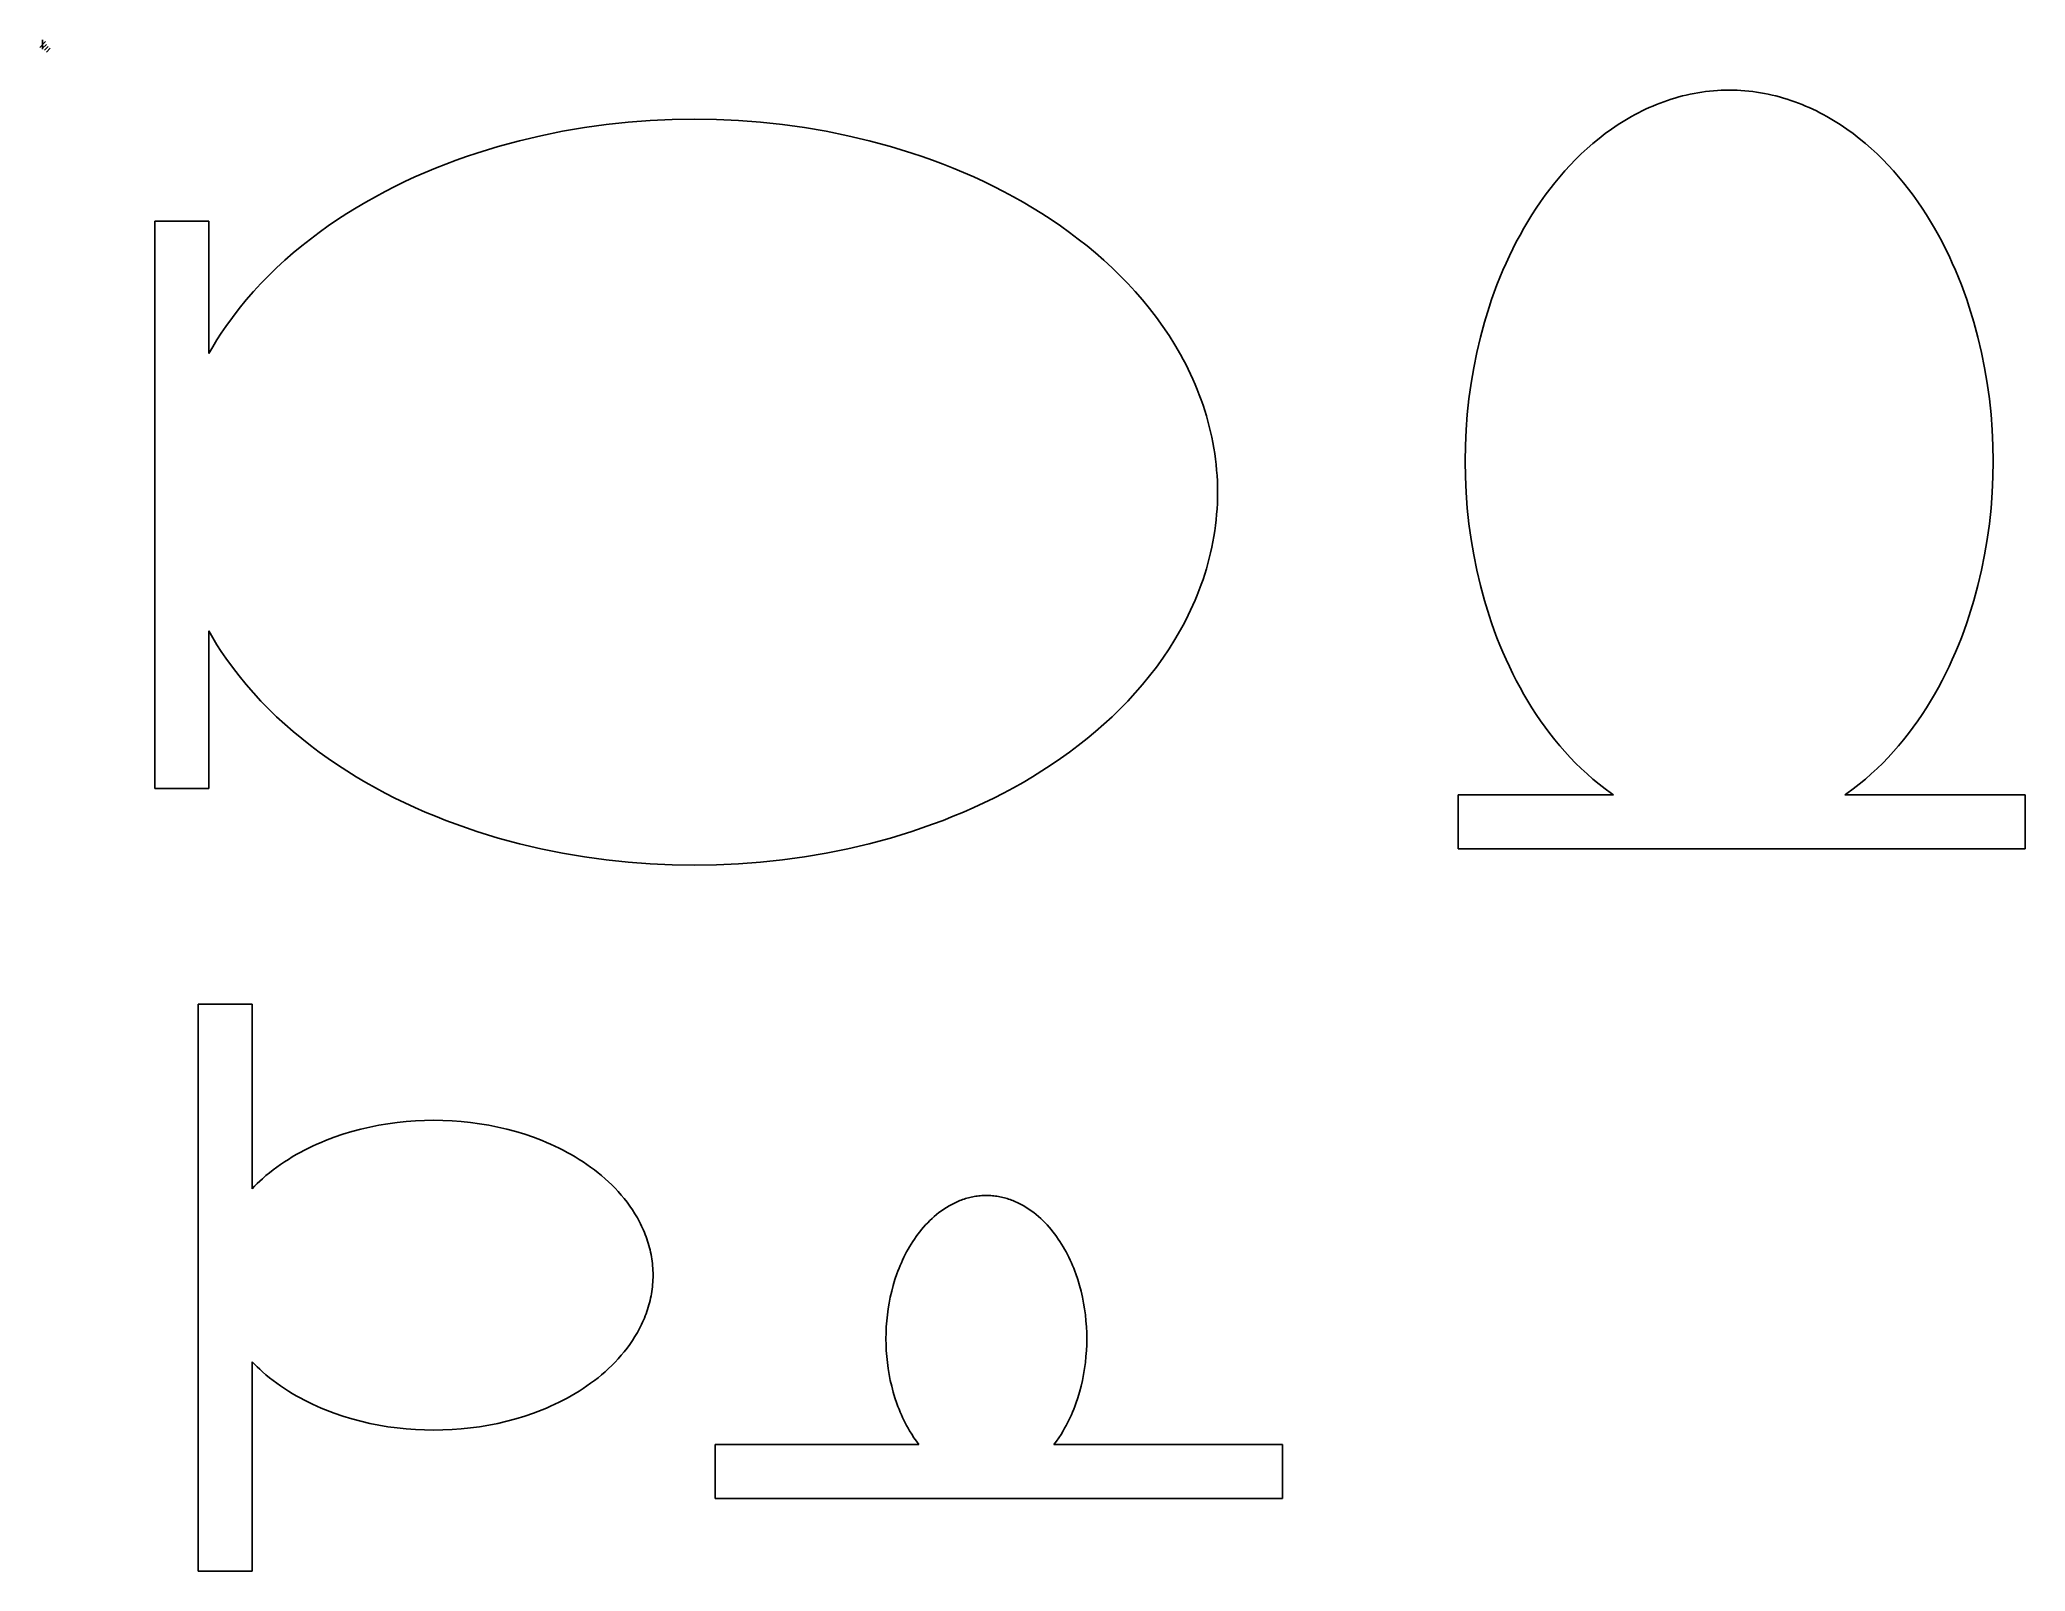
# Model space of a CAD drawing. Extents: x -1 to 585, y 38 to 489.
import ezdxf

# ---------------------------------------------------------------- set-up
doc = ezdxf.new("R2010")
doc.units = 0

msp = doc.modelspace()

# ---------------------------------------------------------------- linework, layer by layer
at = {"layer": 'Default'}
for p, q in [((493.756471, 474.134175), (494.914911, 474.195257)), ((494.914911, 474.195257), (496.076111, 474.232009)), ((496.076111, 474.232009), (497.239941, 474.244291)), ((497.239941, 474.244291), (498.403741, 474.232006)), ((498.403741, 474.232006), (499.564941, 474.19525)), ((499.564941, 474.19525), (500.723381, 474.134165)), ((471.541801, 468.08212), (472.584811, 468.585282)), ((472.584811, 468.585282), (473.636791, 469.069398)), ((473.636801, 469.069399), (474.697671, 469.534148)), ((474.697671, 469.534149), (475.767381, 469.97921)), ((475.767381, 469.97921), (476.845751, 470.404261)), ((476.845751, 470.404261), (477.932781, 470.808981)), ((477.932781, 470.808981), (479.028311, 471.193048)), ((479.028311, 471.193049), (480.131571, 471.55586)), ((480.131571, 471.555861), (481.241521, 471.896842)), ((481.241521, 471.896842), (482.357571, 472.215717)), ((482.357571, 472.215716), (483.479261, 472.512208)), ((483.479261, 472.512208), (484.606001, 472.78604)), ((484.606001, 472.786039), (485.737291, 473.036935)), ((485.737291, 473.036935), (486.872611, 473.264617)), ((486.872621, 473.264617), (488.011411, 473.468809)), ((488.011411, 473.468809), (489.153591, 473.649403)), ((489.153601, 473.649402), (490.299361, 473.806378)), ((490.299361, 473.806377), (491.448541, 473.939593)), ((491.448541, 473.939593), (492.600971, 474.048906)), ((492.600971, 474.048907), (493.756471, 474.134175)), ((500.723381, 474.134165), (501.878911, 474.048893)), ((501.878911, 474.048893), (503.031341, 473.939577)), ((503.031341, 473.939576), (504.180491, 473.806357)), ((504.180501, 473.806357), (505.326261, 473.649378)), ((505.326261, 473.649378), (506.468471, 473.468781)), ((506.468471, 473.468781), (507.607261, 473.264585)), ((507.607271, 473.264585), (508.742561, 473.036899)), ((508.742561, 473.036899), (509.873881, 472.786)), ((509.873881, 472.785999), (511.000621, 472.512164)), ((511.000631, 472.512164), (512.122291, 472.215668)), ((512.122291, 472.215669), (513.238371, 471.89679)), ((513.238371, 471.89679), (514.348321, 471.555805)), ((514.348321, 471.555805), (515.451581, 471.19299)), ((515.451581, 471.192991), (516.547111, 470.80892)), ((516.547111, 470.80892), (517.634121, 470.404197)), ((517.634111, 470.404197), (518.712511, 469.979143)), ((518.712511, 469.979143), (519.782191, 469.534079)), ((519.782191, 469.534079), (520.843091, 469.069327)), ((520.843091, 469.069327), (521.895071, 468.585208)), ((521.895071, 468.585208), (522.938051, 468.082044)), ((153.301561, 462.088523), (159.719801, 463.177503)), ((159.719831, 463.177503), (166.175461, 464.066633)), ((166.175501, 464.06663), (172.655831, 464.756863)), ((172.655851, 464.756865), (179.147801, 465.24837)), ((179.147771, 465.248371), (185.648051, 465.542375)), ((185.648101, 465.542375), (192.153371, 465.640104)), ((192.153331, 465.640104), (198.658601, 465.542375)), ((198.658651, 465.542374), (205.158931, 465.24837)), ((205.158901, 465.248369), (211.650851, 464.756863)), ((211.650871, 464.756863), (218.131201, 464.066629)), ((218.131211, 464.066632), (224.586871, 463.177503)), ((224.586871, 463.177502), (231.005111, 462.088522)), ((460.702951, 461.391877), (462.580431, 462.753197)), ((462.580431, 462.753197), (464.501491, 464.054197)), ((464.501491, 464.054197), (466.464511, 465.291417)), ((466.464521, 465.291417), (468.467361, 466.461287)), ((468.467361, 466.461288), (469.483051, 467.019847)), ((469.483051, 467.019848), (470.507911, 467.560228)), ((470.507911, 467.560232), (471.541801, 468.082118)), ((522.938051, 468.082046), (523.971971, 467.560158)), ((523.971971, 467.560158), (524.996801, 467.019776)), ((524.996801, 467.01978), (526.012491, 466.461218)), ((526.012491, 466.46121), (528.015331, 465.29134)), ((528.015341, 465.29134), (529.978361, 464.05411)), ((529.978361, 464.05411), (531.899421, 462.75311)), ((531.899421, 462.75311), (533.776901, 461.39178)), ((128.071081, 455.682933), (134.302231, 457.598013)), ((134.302201, 457.598013), (140.588981, 459.301373)), ((140.588931, 459.301373), (146.923601, 460.797283)), ((146.923601, 460.797283), (153.301531, 462.088523)), ((231.005061, 462.088522), (237.382971, 460.797282)), ((237.382991, 460.797282), (243.717661, 459.301372)), ((243.717681, 459.301372), (250.004491, 457.598002)), ((250.004531, 457.598012), (256.235681, 455.682922)), ((453.634071, 455.398297), (455.334771, 456.973637)), ((455.334761, 456.973627), (457.079941, 458.499447)), ((457.079931, 458.499437), (458.869391, 459.973077)), ((458.869381, 459.973067), (460.702951, 461.391877)), ((533.776901, 461.39178), (535.610471, 459.97297)), ((535.610461, 459.97296), (537.399921, 458.49932)), ((537.399911, 458.49931), (539.145091, 456.97349)), ((539.145081, 456.97348), (540.845781, 455.39814)), ((112.788291, 449.939333), (115.806061, 451.199163)), ((115.806061, 451.199163), (118.845281, 452.403243)), ((118.845281, 452.403243), (121.903161, 453.551513)), ((121.903161, 453.551513), (124.978731, 454.644543)), ((124.978741, 454.644553), (128.071071, 455.682923)), ((256.235691, 455.682932), (259.328021, 454.644552)), ((259.328021, 454.644552), (262.403621, 453.551522)), ((262.403611, 453.551522), (265.461491, 452.403252)), ((265.461491, 452.403252), (268.500681, 451.199172)), ((268.500681, 451.199172), (271.518451, 449.939352)), ((448.800621, 450.401697), (450.366811, 452.109677)), ((450.366811, 452.109677), (451.978021, 453.776097)), ((451.978021, 453.776097), (453.634071, 455.398307)), ((540.845781, 455.39813), (542.501831, 453.77592)), ((542.501831, 453.77592), (544.113041, 452.10949)), ((544.113041, 452.10949), (545.679201, 450.4015)), ((100.980321, 444.338823), (103.889631, 445.824103)), ((103.889641, 445.824113), (106.828471, 447.252293)), ((106.828471, 447.252303), (109.795221, 448.623873)), ((109.795211, 448.623883), (112.788291, 449.939333)), ((271.518451, 449.939342), (274.511531, 448.623892)), ((274.511521, 448.623892), (277.478271, 447.252322)), ((277.478271, 447.252312), (280.417101, 445.824132)), ((280.417111, 445.824122), (283.326431, 444.338842)), ((442.991471, 443.211357), (444.376421, 445.059457)), ((444.376421, 445.059447), (445.805761, 446.874667)), ((445.805761, 446.874657), (447.280231, 448.655807)), ((447.280231, 448.655797), (448.800621, 450.401697)), ((545.679211, 450.4015), (547.199621, 448.6556)), ((547.199621, 448.6556), (548.674091, 446.87445)), ((548.674091, 446.87445), (550.103401, 445.05923)), ((550.103401, 445.05924), (551.488381, 443.21114)), ((89.669741, 437.816003), (92.445821, 439.535453)), ((92.445811, 439.535453), (95.256801, 441.194983)), ((95.256801, 441.194983), (98.102161, 442.795933)), ((98.102161, 442.795943), (100.980321, 444.338813)), ((283.326431, 444.338842), (286.204561, 442.795972)), ((286.204561, 442.795972), (289.049921, 441.195022)), ((289.049921, 441.195012), (291.860911, 439.535492)), ((291.860901, 439.535482), (294.636981, 437.816032)), ((439.095131, 437.481607), (440.351581, 439.421257)), ((440.351591, 439.421257), (441.650091, 441.331577)), ((441.650101, 441.331567), (442.991471, 443.211367)), ((551.488381, 443.21114), (552.829721, 441.33134)), ((552.829731, 441.33134), (554.128231, 439.42102)), ((554.128241, 439.42103), (555.384691, 437.48137)), ((33.0458, 435.5842), (48.9719, 435.585)), ((33.0458, 268.361), (33.0458, 435.585)), ((48.9719, 435.585), (48.9719, 396.526)), ((81.570991, 432.290113), (84.229461, 434.193543)), ((84.229471, 434.193543), (86.930021, 436.035433)), ((86.930021, 436.035433), (89.669751, 437.815993)), ((294.636981, 437.816032), (297.376731, 436.035462)), ((297.376741, 436.035472), (300.077291, 434.193572)), ((300.077291, 434.193572), (302.735741, 432.290132)), ((435.575011, 431.504707), (436.706471, 433.520677)), ((436.706461, 433.520677), (437.880001, 435.513807)), ((437.879991, 435.513807), (439.095131, 437.481607)), ((555.384691, 437.48138), (556.599831, 435.51357)), ((556.599821, 435.51358), (557.773361, 433.52044)), ((557.773351, 433.52044), (558.904811, 431.50447)), ((73.877071, 426.208373), (76.391891, 428.297743)), ((76.391901, 428.297743), (78.957521, 430.324923)), ((78.957521, 430.324913), (81.570981, 432.290113)), ((302.735741, 432.290132), (305.349231, 430.324932)), ((305.349231, 430.324922), (307.914851, 428.297742)), ((307.914861, 428.297742), (310.429711, 426.208362)), ((432.427361, 425.326527), (433.436021, 427.406957)), ((433.436021, 427.406957), (434.485041, 429.466577)), ((434.485041, 429.466577), (435.575011, 431.504707)), ((558.904811, 431.50447), (559.994751, 429.46633)), ((559.994751, 429.46634), (561.043771, 427.40671)), ((561.043771, 427.40672), (562.052461, 425.32628)), ((66.664751, 419.563613), (69.010751, 421.841763)), ((69.010741, 421.841763), (71.415841, 424.056583)), ((71.415841, 424.056583), (73.877071, 426.208373)), ((310.429711, 426.208362), (312.890911, 424.056572)), ((312.890911, 424.056572), (315.296011, 421.841752)), ((315.296001, 421.841752), (317.642031, 419.563602)), ((430.528819, 421.105947), (431.458486, 423.225967)), ((431.458491, 423.225967), (432.427359, 425.326527)), ((562.052463, 425.32629), (563.021331, 423.22572)), ((563.021336, 423.22572), (563.951003, 421.1057)), ((62.164691, 414.818273), (64.381491, 417.222363)), ((64.381491, 417.222373), (66.664751, 419.563613)), ((317.642031, 419.563592), (319.925261, 417.222352)), ((319.925261, 417.222342), (322.142091, 414.818252)), ((427.973153, 414.644477), (428.785727, 416.812387)), ((428.785727, 416.812397), (429.637783, 418.967157)), ((429.637786, 418.967157), (430.528817, 421.105957)), ((563.951005, 421.1057), (564.842036, 418.9669)), ((564.842037, 418.9669), (565.694065, 416.81214)), ((565.694063, 416.81214), (566.506637, 414.64422)), ((55.949631, 407.231283), (57.945081, 409.822483)), ((57.945081, 409.822483), (60.017971, 412.351553)), ((60.017971, 412.351563), (62.164691, 414.818263)), ((322.142091, 414.818242), (324.288781, 412.351542)), ((324.288791, 412.351532), (326.361681, 409.822462)), ((326.361681, 409.822462), (328.357131, 407.231262)), ((425.109329, 405.854767), (426.464759, 410.271877)), ((426.464761, 410.271877), (427.199639, 412.464077)), ((427.199637, 412.464077), (427.973151, 414.644467)), ((566.506639, 414.64422), (567.280153, 412.46382)), ((567.280151, 412.46382), (568.015029, 410.27162)), ((568.015031, 410.27162), (569.370461, 405.85451)), ((52.697281, 402.611423), (54.035351, 404.578203)), ((54.035351, 404.578203), (55.949631, 407.231283)), ((328.357131, 407.231262), (330.271411, 404.578172)), ((330.271411, 404.578172), (332.100491, 401.863822)), ((423.903649, 401.398517), (425.109329, 405.854757)), ((569.370461, 405.85451), (570.576111, 401.39827)), ((48.971951, 396.526703), (50.163661, 398.584523)), ((50.163661, 398.584533), (51.406061, 400.613153)), ((51.406061, 400.613153), (52.697281, 402.611433)), ((332.100491, 401.863812), (333.839461, 399.090652)), ((333.839451, 399.090652), (335.483341, 396.261662)), ((422.843929, 396.904387), (423.903649, 401.398517)), ((570.576111, 401.39827), (571.635831, 396.90415)), ((335.483333, 396.261662), (336.268051, 394.827172)), ((336.268052, 394.827172), (337.027173, 393.379852)), ((337.027177, 393.379852), (337.760192, 391.919822)), ((421.155204, 387.814357), (421.928041, 392.374227)), ((421.928039, 392.374227), (422.843934, 396.904387)), ((571.635824, 396.90415), (572.551691, 392.37401)), ((572.551687, 392.37401), (573.324524, 387.81417)), ((337.760191, 391.919822), (338.466847, 390.447052)), ((338.466846, 390.447052), (339.146691, 388.961672)), ((339.146692, 388.961672), (339.799246, 387.463822)), ((339.799242, 387.463822), (340.424082, 385.953632)), ((420.524631, 383.231087), (421.1552, 387.814357)), ((573.324528, 387.81417), (573.955097, 383.23093)), ((340.42408, 385.953632), (341.020782, 384.431232)), ((341.020785, 384.431232), (341.58887, 382.896752)), ((341.588869, 382.896752), (342.127885, 381.350332)), ((342.127887, 381.350342), (342.636959, 379.793582)), ((420.03554, 378.630737), (420.524631, 383.231087)), ((573.955095, 383.23093), (574.444158, 378.63062)), ((342.636959, 379.793582), (343.115212, 378.228232)), ((343.115212, 378.228232), (343.562365, 376.654612)), ((343.562364, 376.654612), (343.978049, 375.073062)), ((343.978049, 375.073062), (344.36204, 373.483912)), ((419.687165, 374.019627), (420.03554, 378.630737)), ((574.444157, 378.63061), (574.792532, 374.01953)), ((344.36204, 373.483902), (344.713943, 371.887482)), ((344.713943, 371.887482), (345.033503, 370.284122)), ((345.033503, 370.284122), (345.32041, 368.674162)), ((419.409402, 364.790387), (419.478716, 369.404077)), ((419.478716, 369.404067), (419.687165, 374.019627)), ((574.792532, 374.01953), (575.000981, 369.40399)), ((575.000981, 369.40399), (575.070295, 364.79031)), ((345.32041, 368.674162), (345.574184, 367.059522)), ((345.574184, 367.059522), (345.794515, 365.441782)), ((345.794515, 365.441792), (345.981261, 363.820752)), ((345.981262, 363.820752), (346.134339, 362.196212)), ((419.478716, 360.176707), (419.409402, 364.790397)), ((575.070295, 364.79031), (575.000981, 360.17663)), ((346.134339, 362.196212), (346.253606, 360.567972)), ((346.253606, 360.567972), (346.33895, 358.935832)), ((346.33895, 358.935832), (346.39023, 357.299582)), ((346.39023, 357.299582), (346.407446, 355.659032)), ((419.687165, 355.561157), (419.478716, 360.176707)), ((575.000981, 360.17663), (574.792532, 355.56109)), ((346.33895, 352.382232), (346.253606, 350.750092)), ((346.39023, 354.018482), (346.33895, 352.382232)), ((346.407361, 355.659032), (346.390145, 354.018482)), ((420.03554, 350.950047), (419.687165, 355.561147)), ((574.792532, 355.56109), (574.444157, 350.95)), ((345.794488, 345.876282), (345.574157, 344.258542)), ((345.981262, 347.497312), (345.794487, 345.876272)), ((346.134339, 349.121852), (345.981262, 347.497312)), ((346.253606, 350.750092), (346.134339, 349.121852)), ((420.524631, 346.349707), (420.03554, 350.950047)), ((421.1552, 341.766447), (420.524631, 346.349707)), ((573.955066, 346.34967), (573.324497, 341.76643)), ((574.444157, 350.95), (573.955066, 346.34968)), ((345.033504, 341.033942), (344.713944, 339.430582)), ((345.320383, 342.643902), (345.033504, 341.033942)), ((345.574157, 344.258542), (345.320383, 342.643902)), ((421.928041, 337.206587), (421.155204, 341.766447)), ((573.324495, 341.76642), (572.551686, 337.20657)), ((343.562337, 334.663452), (343.115184, 333.089832)), ((343.97805, 336.245002), (343.562337, 334.663452)), ((344.362013, 337.834152), (343.97805, 336.245002)), ((344.713944, 339.430582), (344.362013, 337.834162)), ((422.843904, 332.676427), (421.928037, 337.206577)), ((572.55169, 337.20656), (571.635795, 332.67642)), ((341.58881, 328.421302), (341.020725, 326.886832)), ((342.127855, 329.967722), (341.588811, 328.421302)), ((342.636931, 331.524472), (342.127859, 329.967722)), ((343.115184, 333.089832), (342.636931, 331.524482)), ((423.903617, 328.182307), (422.843897, 332.676427)), ((425.109297, 323.726067), (423.903617, 328.182307)), ((570.57608, 328.18229), (569.3704, 323.72605)), ((571.6358, 332.67642), (570.57608, 328.18229)), ((339.146632, 322.356372), (338.466816, 320.870992)), ((339.799186, 323.854222), (339.146632, 322.356372)), ((340.424052, 325.364422), (339.799184, 323.854222)), ((341.020724, 326.886822), (340.42405, 325.364422)), ((426.464727, 319.308957), (425.109297, 323.726067)), ((569.3704, 323.72604), (568.01497, 319.30893)), ((336.268, 316.490852), (335.483282, 315.056362)), ((337.027122, 317.938182), (336.268001, 316.490862)), ((337.760161, 319.398222), (337.027118, 317.938192)), ((338.466818, 320.870992), (337.760162, 319.398222)), ((427.199607, 317.116757), (426.464729, 319.308957)), ((427.973119, 314.936367), (427.199605, 317.116757)), ((567.280122, 317.11673), (566.50658, 314.93634)), ((568.01497, 319.30893), (567.28012, 317.11673)), ((50.16361, 312.7336), (48.9719, 314.79141)), ((48.9719, 314.7914), (48.9719, 268.361)), ((51.40601, 310.70499), (50.16361, 312.7336)), ((52.6972, 308.70673), (51.40601, 310.70499)), ((333.83941, 312.227372), (332.10044, 309.454202)), ((335.48329, 315.056362), (333.8394, 312.227372)), ((428.785695, 312.768447), (427.973121, 314.936367)), ((429.637751, 310.613687), (428.785695, 312.768447)), ((430.528785, 308.474887), (429.637754, 310.613687)), ((564.841975, 310.61365), (563.950944, 308.47485)), ((565.694004, 312.76841), (564.841976, 310.61365)), ((566.506576, 314.93633), (565.694002, 312.76842)), ((54.03527, 306.73996), (52.6972, 308.70673)), ((55.94955, 304.08687), (54.03527, 306.73996)), ((330.27136, 306.739842), (328.35705, 304.086762)), ((332.10044, 309.454202), (330.27136, 306.739852)), ((431.458454, 306.354867), (430.528787, 308.474887)), ((432.427327, 304.254307), (431.458459, 306.354867)), ((563.021278, 306.35484), (562.052382, 304.25428)), ((563.950942, 308.47486), (563.021275, 306.35484)), ((57.945, 301.49567), (55.94955, 304.08687)), ((60.01789, 298.9666), (57.945, 301.49567)), ((62.16459, 296.49989), (60.0179, 298.96659)), ((324.28871, 298.966472), (322.14202, 296.499772)), ((326.36163, 301.495552), (324.28871, 298.966482)), ((328.35705, 304.086752), (326.36163, 301.495552)), ((433.435989, 302.173867), (432.427329, 304.254297)), ((434.485039, 300.114237), (433.435989, 302.173867)), ((435.574979, 298.076107), (434.485039, 300.114247)), ((559.994698, 300.11423), (558.904758, 298.0761)), ((561.043718, 302.17385), (559.994698, 300.11423)), ((562.052378, 304.25428), (561.043718, 302.17385)), ((64.38142, 294.09579), (62.16459, 296.49988)), ((66.66465, 291.75454), (64.38142, 294.09578)), ((319.92519, 294.095662), (317.64193, 291.754422)), ((322.14202, 296.499762), (319.92519, 294.095672)), ((436.706439, 296.060137), (435.574979, 298.076107)), ((437.879969, 294.067007), (436.706429, 296.060137)), ((439.095099, 292.099197), (437.879959, 294.067007)), ((556.599778, 294.067), (555.384638, 292.0992)), ((557.773308, 296.06013), (556.599768, 294.067)), ((558.904758, 298.0761), (557.773298, 296.06013)), ((69.01068, 289.47639), (66.66465, 291.75454)), ((71.41577, 287.26157), (69.01067, 289.47639)), ((73.87697, 285.10978), (71.41577, 287.26157)), ((312.89084, 287.261442), (310.42961, 285.109652)), ((315.29594, 289.476262), (312.89084, 287.261442)), ((317.64193, 291.754412), (315.29593, 289.476262)), ((440.351549, 290.159547), (439.095099, 292.099197)), ((441.650079, 288.249227), (440.351549, 290.159547)), ((442.991429, 286.369437), (441.650089, 288.249237)), ((552.829668, 288.24924), (551.488328, 286.36944)), ((554.128178, 290.15955), (552.829678, 288.24923)), ((555.384638, 292.0992), (554.128188, 290.15955)), ((76.39182, 283.0204), (73.87697, 285.10978)), ((78.95742, 280.99322), (76.39182, 283.0204)), ((81.5709, 279.02802), (78.95741, 280.99322)), ((305.34916, 280.993112), (302.7357, 279.027922)), ((307.91478, 283.020282), (305.34916, 280.993112)), ((310.42961, 285.109652), (307.91479, 283.020282)), ((444.376379, 284.521347), (442.991429, 286.369447)), ((445.805719, 282.706137), (444.376379, 284.521357)), ((447.280189, 280.924997), (445.805719, 282.706147)), ((548.674038, 282.70614), (547.199538, 280.92499)), ((550.103348, 284.52135), (548.674038, 282.70613)), ((551.488328, 286.36944), (550.103348, 284.52134)), ((84.22935, 277.12458), (81.5709, 279.02802)), ((86.9299, 275.28269), (84.22935, 277.12458)), ((89.66966, 273.50213), (86.92991, 275.28269)), ((297.37669, 275.282612), (294.63694, 273.502052)), ((300.07725, 277.124502), (297.3767, 275.282612)), ((302.7357, 279.027922), (300.07725, 277.124492)), ((448.800599, 279.179107), (447.280189, 280.925007)), ((450.366769, 277.471127), (448.800609, 279.179107)), ((451.977979, 275.804697), (450.366769, 277.471117)), ((453.634029, 274.182487), (451.977979, 275.804697)), ((542.501758, 275.80469), (540.845738, 274.18248)), ((544.112968, 277.47111), (542.501758, 275.80469)), ((545.679158, 279.17909), (544.112968, 277.47111)), ((547.199548, 280.92499), (545.679158, 279.17909)), ((92.44571, 271.78267), (89.66966, 273.50212)), ((95.2567, 270.12314), (92.44571, 271.78266)), ((98.10206, 268.52218), (95.2567, 270.12313)), ((289.0499, 270.123062), (286.20451, 268.522112)), ((291.86089, 271.782592), (289.0499, 270.123062)), ((294.63694, 273.502042), (291.86089, 271.782592)), ((455.334729, 272.607147), (453.634029, 274.182487)), ((457.079899, 271.081327), (455.334719, 272.607147)), ((458.869349, 269.607687), (457.079889, 271.081327)), ((460.702909, 268.188877), (458.869339, 269.607687)), ((535.610428, 269.60769), (533.776858, 268.18888)), ((537.399878, 271.08133), (535.610418, 269.60769)), ((539.145048, 272.60714), (537.399868, 271.08133)), ((540.845738, 274.18248), (539.145038, 272.60714)), ((48.9719, 268.361), (33.0458, 268.361)), ((100.98019, 266.9793), (98.10206, 268.52217)), ((103.8895, 265.49402), (100.98019, 266.9793)), ((106.82834, 264.06584), (103.88951, 265.49402)), ((109.79509, 262.69426), (106.82834, 264.06583)), ((277.47819, 264.065752), (274.51144, 262.694182)), ((280.41705, 265.493942), (277.47819, 264.065762)), ((283.32635, 266.979232), (280.41706, 265.493952)), ((286.20451, 268.522102), (283.32635, 266.979232)), ((417.313661, 266.409523), (463.184, 266.409)), ((417.3141, 250.4829), (417.314, 266.409)), ((462.580389, 266.827557), (460.702909, 268.188877)), ((463.183839, 266.409047), (462.580392, 266.827554)), ((531.8994, 266.827558), (531.295868, 266.409)), ((531.2959, 266.4091), (584.538, 266.409)), ((533.776858, 268.18888), (531.899408, 266.82756)), ((584.538, 266.4091), (584.538, 250.483)), ((112.78816, 261.3788), (109.79508, 262.69426)), ((115.8059, 260.11898), (112.78816, 261.3788)), ((118.84512, 258.91489), (115.8059, 260.11897)), ((121.903, 257.76662), (118.84512, 258.91489)), ((124.97857, 256.67359), (121.903, 257.76662)), ((262.4035, 257.766562), (259.32793, 256.673532)), ((265.46138, 258.914832), (262.4035, 257.766562)), ((268.5006, 260.118902), (265.46138, 258.914822)), ((271.51837, 261.378722), (268.5006, 260.118902)), ((274.51145, 262.694182), (271.51837, 261.378722)), ((128.07091, 255.63521), (124.97858, 256.67359)), ((134.30207, 253.72013), (128.07092, 255.63522)), ((140.58892, 252.01676), (134.30211, 253.72013)), ((146.92361, 250.52085), (140.58894, 252.01676)), ((243.71756, 252.016712), (237.38289, 250.520802)), ((250.00439, 253.720072), (243.71758, 252.016712)), ((256.23558, 255.635152), (250.00443, 253.720072)), ((259.32792, 256.673522), (256.23559, 255.635152)), ((153.30154, 249.2296), (146.92363, 250.52084)), ((159.71973, 248.14061), (153.30149, 249.22959)), ((166.17539, 247.25147), (159.71973, 248.140602)), ((172.65573, 246.561232), (166.1754, 247.251468)), ((179.1476, 246.069728), (172.65568, 246.561235)), ((185.64788, 245.775721), (179.1476, 246.069729)), ((205.15883, 246.069718), (198.65855, 245.775716)), ((211.65075, 246.561222), (205.1588, 246.069718)), ((218.1311, 247.251448), (211.65077, 246.561218)), ((224.58677, 248.140578), (218.13111, 247.251452)), ((231.00501, 249.229562), (224.58677, 248.140582)), ((237.38287, 250.520802), (231.00496, 249.229562)), ((584.538, 250.4829), (417.314, 250.483)), ((192.1532, 245.677991), (185.6479, 245.775722)), ((198.6585, 245.775716), (192.15323, 245.677991)), ((45.8198, 204.7427), (61.7459, 204.743)), ((45.8198, 37.519), (45.8198, 204.743)), ((61.7459, 204.743), (61.7459, 150.323)), ((101.816507, 169.482191), (104.519237, 169.849729)), ((104.519227, 169.849728), (107.226247, 170.13418)), ((107.226247, 170.13418), (109.933037, 170.336392)), ((109.933037, 170.336392), (112.634917, 170.457127)), ((112.634917, 170.457127), (115.327317, 170.497174)), ((115.327317, 170.497174), (118.019717, 170.457127)), ((118.019717, 170.457127), (120.721597, 170.336392)), ((120.721597, 170.336392), (123.428387, 170.13418)), ((123.428387, 170.13418), (126.135437, 169.849728)), ((126.135427, 169.849729), (128.838127, 169.482191)), ((80.864197, 163.436863), (82.116047, 163.982398)), ((82.116057, 163.982401), (83.378517, 164.504963)), ((83.378527, 164.504959), (84.650977, 165.004661)), ((84.650987, 165.004662), (85.932697, 165.481645)), ((85.932707, 165.481642), (88.521327, 166.367932)), ((88.521337, 166.367928), (91.139027, 167.164782)), ((91.139027, 167.164783), (93.780457, 167.873188)), ((93.780457, 167.873185), (96.442517, 168.494723)), ((96.442517, 168.494724), (99.122747, 169.030805)), ((99.122757, 169.030805), (101.816507, 169.482191)), ((128.838127, 169.482191), (131.531907, 169.030805)), ((131.531907, 169.030805), (134.212117, 168.494724)), ((134.212107, 168.494724), (136.874197, 167.873215)), ((136.874197, 167.873218), (139.515567, 167.164784)), ((139.515567, 167.164782), (142.133287, 166.367928)), ((142.133297, 166.367932), (144.721917, 165.481642)), ((144.721917, 165.481645), (146.003657, 165.004662)), ((146.003657, 165.004661), (147.276087, 164.504931)), ((147.276087, 164.504933), (148.538577, 163.982371)), ((148.538577, 163.982368), (149.790427, 163.436833)), ((70.183837, 157.46916), (71.311287, 158.229156)), ((71.311287, 158.22916), (72.454937, 158.96401)), ((72.454937, 158.964013), (73.613937, 159.67414)), ((73.613937, 159.674138), (74.787897, 160.360163)), ((74.787897, 160.360166), (75.976507, 161.022428)), ((75.976507, 161.022429), (77.179137, 161.661126)), ((77.179137, 161.661123), (78.395067, 162.276339)), ((78.395057, 162.276337), (79.623627, 162.868213)), ((79.623627, 162.868218), (80.864187, 163.436867)), ((149.790437, 163.436837), (151.030997, 162.868188)), ((151.030997, 162.868183), (152.259597, 162.276307)), ((152.259587, 162.276309), (153.475517, 161.661093)), ((153.475517, 161.661097), (154.678117, 161.022429)), ((154.678117, 161.022427), (155.866727, 160.360137)), ((155.866727, 160.360134), (157.040687, 159.674137)), ((157.040687, 159.674141), (158.199687, 158.964014)), ((158.199687, 158.964019), (159.343337, 158.229141)), ((159.343337, 158.229136), (160.470787, 157.469169)), ((63.250123, 151.831442), (64.026854, 152.562228)), ((64.026857, 152.562225), (64.819393, 153.277912)), ((64.819397, 153.277912), (65.853087, 154.169705)), ((65.853087, 154.169707), (66.907217, 155.034322)), ((66.907217, 155.034325), (67.980957, 155.872157)), ((67.980957, 155.872154), (69.073437, 156.683655)), ((69.073437, 156.683656), (70.183837, 157.469164)), ((160.470787, 157.469173), (161.581157, 156.683636)), ((161.581157, 156.683636), (162.673667, 155.872163)), ((162.673667, 155.872167), (163.747377, 155.034306)), ((163.747377, 155.034302), (164.801537, 154.169687)), ((164.801537, 154.169685), (165.835227, 153.277892)), ((165.835227, 153.277896), (166.845697, 152.360195)), ((166.845698, 152.360196), (167.830117, 151.417716)), ((61.745901, 150.323477), (62.489669, 151.085307)), ((62.489674, 151.085308), (63.250121, 151.831447)), ((167.83012, 151.417716), (168.787558, 150.449836)), ((168.787555, 150.449837), (169.71711, 149.455936)), ((169.717109, 149.455937), (170.617905, 148.435337)), ((170.617903, 148.435337), (171.489009, 147.387447)), ((171.489008, 147.387447), (172.329493, 146.311647)), ((269.208071, 146.283373), (269.611987, 146.466112)), ((269.611987, 146.466112), (270.018838, 146.641061)), ((270.018838, 146.641061), (270.428568, 146.80808)), ((270.428568, 146.80808), (270.841064, 146.967027)), ((270.841063, 146.967027), (271.256212, 147.117734)), ((271.256211, 147.117734), (271.674069, 147.260115)), ((271.674069, 147.260115), (272.094693, 147.39417)), ((272.094693, 147.39417), (272.518026, 147.519787)), ((272.518026, 147.519787), (272.943984, 147.636824)), ((272.943983, 147.636824), (273.372594, 147.745169)), ((273.372594, 147.745169), (273.803716, 147.844709)), ((273.803717, 147.844708), (274.237379, 147.93533)), ((274.23738, 147.93533), (274.673469, 148.016892)), ((274.673469, 148.016892), (275.111986, 148.08931)), ((275.111986, 148.08931), (275.552873, 148.152471)), ((275.552874, 148.152471), (275.996075, 148.206206)), ((275.996075, 148.206206), (276.441506, 148.250458)), ((276.441506, 148.250458), (276.889167, 148.285087)), ((276.889166, 148.285087), (277.339, 148.309922)), ((277.339, 148.309951), (277.79095, 148.324908)), ((277.790951, 148.324908), (278.244933, 148.329988)), ((278.244933, 148.329932), (278.698944, 148.324852)), ((278.698944, 148.324852), (279.150894, 148.309894)), ((279.150895, 148.309838), (279.6007, 148.285002)), ((279.6007, 148.284974), (280.048389, 148.250345)), ((280.048389, 148.250345), (280.49382, 148.206093)), ((280.49382, 148.206093), (280.937021, 148.152358)), ((280.937022, 148.152358), (281.377909, 148.089197)), ((281.377909, 148.089197), (281.816426, 148.016779)), ((281.816426, 148.016779), (282.252552, 147.935188)), ((282.252552, 147.935188), (282.686214, 147.844567)), ((282.686215, 147.844567), (283.117337, 147.745027)), ((283.117337, 147.745027), (283.545948, 147.636682)), ((283.545947, 147.636682), (283.971933, 147.519645)), ((283.971933, 147.519645), (284.395238, 147.394028)), ((284.395237, 147.394028), (284.815861, 147.259944)), ((284.815861, 147.259944), (285.233747, 147.117563)), ((285.233747, 147.117563), (285.648924, 146.966856)), ((285.648923, 146.966856), (286.061419, 146.807909)), ((286.061419, 146.807908), (286.471149, 146.640861)), ((286.471149, 146.64086), (286.878, 146.465911)), ((286.878, 146.465911), (287.281888, 146.283172)), ((172.32949, 146.311647), (173.138508, 145.207257)), ((173.138503, 145.207257), (173.91371, 144.074867)), ((173.913714, 144.074877), (174.651583, 142.917057)), ((174.651587, 142.917057), (175.349324, 141.736187)), ((175.34932, 141.736186), (175.682257, 141.137847)), ((175.682257, 141.137849), (176.004075, 140.534656)), ((176.004075, 140.534658), (176.314632, 139.926639)), ((260.952313, 140.300412), (261.581753, 140.932166)), ((261.581755, 140.932166), (262.228523, 141.546112)), ((262.228522, 141.546108), (262.892675, 142.141286)), ((262.892674, 142.141287), (263.574212, 142.716738)), ((263.574217, 142.716733), (264.273224, 143.271497)), ((264.273228, 143.271496), (264.989677, 143.804613)), ((264.989678, 143.804617), (265.723088, 144.314536)), ((265.723087, 144.314536), (266.472358, 144.799591)), ((266.472353, 144.799591), (267.236667, 145.25854)), ((267.236666, 145.258541), (267.624213, 145.477799)), ((267.624213, 145.4778), (268.015232, 145.690087)), ((268.015232, 145.690087), (268.409609, 145.895206)), ((268.409609, 145.895206), (268.80726, 146.093015)), ((268.807259, 146.093015), (269.208071, 146.283374)), ((287.281888, 146.283173), (287.682728, 146.092814)), ((287.682728, 146.092814), (288.080379, 145.895005)), ((288.080379, 145.895004), (288.474784, 145.689857)), ((288.474784, 145.689856), (288.865803, 145.477569)), ((288.865803, 145.477568), (289.25335, 145.25831)), ((289.253349, 145.258309), (290.017663, 144.79936)), ((290.017658, 144.79936), (290.766929, 144.314305)), ((290.766926, 144.314305), (291.500308, 143.804358)), ((291.500309, 143.804362), (292.216786, 143.271245)), ((292.21679, 143.271246), (292.915769, 142.716482)), ((292.915774, 142.716485), (293.59734, 142.141006)), ((293.597341, 142.141003), (294.261494, 141.545825)), ((294.261493, 141.545827), (294.908261, 140.931853)), ((294.908261, 140.931851), (295.537673, 140.300097)), ((176.314632, 139.926638), (176.6139, 139.313708)), ((176.6139, 139.313706), (176.90171, 138.695978)), ((176.90171, 138.695981), (177.177836, 138.073456)), ((177.177836, 138.073451), (177.442165, 137.446241)), ((177.442166, 137.446241), (177.694472, 136.814431)), ((177.694472, 136.814432), (177.934615, 136.178021)), ((177.934614, 136.178022), (178.162424, 135.537152)), ((178.162423, 135.537154), (178.377561, 134.892192)), ((178.37756, 134.892191), (178.579829, 134.243504)), ((256.063014, 133.972165), (256.537711, 134.720872)), ((256.537711, 134.720872), (257.029483, 135.460435)), ((257.029485, 135.460433), (257.538331, 136.189892)), ((257.53833, 136.189895), (258.064335, 136.908263)), ((258.064334, 136.90826), (258.60747, 137.614605)), ((258.607472, 137.614605), (259.167824, 138.30794)), ((259.167825, 138.307942), (259.745392, 138.987335)), ((259.745396, 138.987339), (260.340235, 139.651802)), ((260.340233, 139.651806), (260.952316, 140.300409)), ((295.53767, 140.300094), (296.149781, 139.651491)), ((296.149781, 139.651496), (296.74462, 138.987004)), ((296.744624, 138.987009), (297.322191, 138.307616)), ((297.322192, 138.307612), (297.882544, 137.614249)), ((297.882548, 137.614245), (298.425712, 136.907872)), ((298.425713, 136.907873), (298.951718, 136.189505)), ((298.951717, 136.189502), (299.460563, 135.460043)), ((299.460565, 135.460043), (299.952337, 134.720452)), ((299.952337, 134.72045), (300.427034, 133.971743)), ((178.579828, 134.243501), (178.769058, 133.591201)), ((178.769058, 133.591197), (178.945108, 132.935341)), ((178.945109, 132.935344), (179.107866, 132.276017)), ((179.107866, 132.276016), (179.25719, 131.613274)), ((179.257189, 131.613272), (179.39291, 130.947256)), ((179.392909, 130.947253), (179.514942, 130.277992)), ((179.514941, 130.277987), (179.623117, 129.605593)), ((179.623116, 129.605597), (179.717322, 128.930127)), ((179.717322, 128.930129), (179.797416, 128.251667)), ((253.183897, 128.490589), (253.549826, 129.298562)), ((253.549826, 129.298564), (253.930713, 130.098889)), ((253.930713, 130.098892), (254.326614, 130.891174)), ((254.326614, 130.891173), (254.737642, 131.674932)), ((254.737642, 131.674932), (255.163854, 132.449773)), ((255.163854, 132.449773), (255.605362, 133.215272)), ((255.605362, 133.215272), (256.063013, 133.972163)), ((300.427035, 133.971739), (300.884686, 133.21482)), ((300.884686, 133.214818), (301.326166, 132.449319)), ((301.326166, 132.449319), (301.752349, 131.674478)), ((301.75235, 131.674478), (302.163378, 130.890719)), ((302.163378, 130.890722), (302.559279, 130.098468)), ((302.559279, 130.098467), (302.940166, 129.298142)), ((302.940166, 129.29814), (303.306067, 128.490167)), ((179.797416, 128.251668), (179.863231, 127.570299)), ((179.863231, 127.570299), (179.914651, 126.886108)), ((179.914652, 126.886106), (179.951566, 126.199149)), ((179.951566, 123.435536), (179.914652, 122.748608)), ((179.973805, 124.125148), (179.95151, 123.435539)), ((179.951566, 126.199145), (179.973862, 125.509536)), ((179.973805, 125.509533), (179.981143, 124.817355)), ((179.981256, 124.817359), (179.973918, 124.125153)), ((250.784839, 121.802968), (251.297665, 123.506178)), ((251.297667, 123.506178), (251.868009, 125.190788)), ((251.868009, 125.190792), (252.174982, 126.025068)), ((252.174982, 126.025072), (252.496546, 126.853422)), ((252.496545, 126.85342), (252.832813, 127.675392)), ((252.832813, 127.675392), (253.183897, 128.49059)), ((303.306067, 128.490168), (303.657151, 127.67497)), ((303.657151, 127.674971), (303.993419, 126.853028)), ((303.993418, 126.853031), (304.314982, 126.024681)), ((304.314981, 126.024679), (304.621926, 125.190431)), ((304.621926, 125.190429), (305.192268, 123.505819)), ((305.192269, 123.505819), (305.705066, 121.802609)), ((179.107864, 117.358706), (178.945107, 116.699351)), ((179.25716, 118.021421), (179.107865, 117.358707)), ((179.392909, 118.687437), (179.25716, 118.021421)), ((179.514942, 119.356701), (179.392909, 118.68744)), ((179.623117, 120.02912), (179.514941, 119.356698)), ((179.717322, 120.704588), (179.623116, 120.029118)), ((179.797416, 121.383048), (179.717322, 120.704586)), ((179.863231, 122.064416), (179.797417, 121.383047)), ((179.914652, 122.748607), (179.863231, 122.064416)), ((249.5839, 116.609888), (249.928888, 118.352978)), ((249.928889, 118.352978), (250.32891, 120.084578)), ((250.32891, 120.084578), (250.78484, 121.802968)), ((305.705066, 121.802609), (306.160996, 120.084219)), ((306.160996, 120.084209), (306.561017, 118.352639)), ((306.561018, 118.352639), (306.906006, 116.609549)), ((177.177833, 111.561207), (176.901679, 110.93871)), ((177.442134, 112.18842), (177.177833, 111.56121)), ((177.694469, 112.82026), (177.442134, 112.188421)), ((177.934611, 113.456641), (177.694468, 112.820259)), ((178.162392, 114.097509), (177.934611, 113.456639)), ((178.377558, 114.742499), (178.162392, 114.097509)), ((178.579798, 115.391189), (178.377558, 114.742502)), ((178.769028, 116.043492), (178.579798, 115.391192)), ((178.945106, 116.699352), (178.769028, 116.043496)), ((248.74381, 109.581838), (248.873886, 111.341268)), ((248.873886, 111.341258), (249.056907, 113.101058)), ((249.056907, 113.101048), (249.293409, 114.858248)), ((249.293409, 114.858248), (249.5839, 116.609888)), ((306.906006, 116.609549), (307.196469, 114.857909)), ((307.196469, 114.857909), (307.432971, 113.100709)), ((307.432971, 113.100709), (307.615992, 111.340939)), ((307.615992, 111.340939), (307.746068, 109.581509)), ((173.913677, 105.559794), (173.138441, 104.427404)), ((174.651551, 106.717604), (173.913682, 105.559784)), ((175.349292, 107.898474), (174.651555, 106.717604)), ((175.682225, 108.496814), (175.349288, 107.898475)), ((176.004043, 109.100035), (175.682225, 108.496814)), ((176.314628, 109.708024), (176.004043, 109.100033)), ((176.613897, 110.320953), (176.314629, 109.708023)), ((176.901679, 110.938713), (176.613897, 110.320957)), ((248.640347, 106.076018), (248.666029, 107.825768)), ((248.666142, 104.326268), (248.64046, 106.076018)), ((248.666142, 107.825768), (248.74381, 109.581838)), ((307.746069, 109.581509), (307.823736, 107.825469)), ((307.823737, 107.825469), (307.849419, 106.075719)), ((307.849504, 106.075719), (307.823821, 104.325969)), ((169.717077, 100.178753), (168.787494, 99.184824)), ((170.617874, 101.199324), (169.717078, 100.178754)), ((171.488948, 102.247214), (170.61787, 101.199324)), ((172.32946, 103.323014), (171.488946, 102.247214)), ((173.138446, 104.427404), (172.329457, 103.323014)), ((248.74381, 102.570228), (248.666142, 104.326268)), ((248.873886, 100.810798), (248.74381, 102.570228)), ((249.056907, 99.051028), (248.873886, 100.810798)), ((307.615936, 100.810499), (307.432915, 99.050699)), ((307.74604, 102.569899), (307.615936, 100.810499)), ((307.823708, 104.325969), (307.746041, 102.569899)), ((62.489668, 98.5494), (61.7459, 99.311202)), ((61.7459, 99.3112), (61.7459, 37.5193)), ((63.25012, 97.803262), (62.489673, 98.549401)), ((64.026823, 97.072481), (63.25012, 97.803267)), ((64.81936, 96.356797), (64.026824, 97.072484)), ((65.853054, 95.465004), (64.819364, 96.356797)), ((66.907184, 94.600387), (65.853054, 95.465002)), ((67.980924, 93.762552), (66.907184, 94.600384)), ((69.073434, 92.951054), (67.980924, 93.762555)), ((162.673604, 93.762525), (161.581094, 92.951024)), ((163.747344, 94.600354), (162.673604, 93.762522)), ((164.801474, 95.464972), (163.747344, 94.600357)), ((165.835164, 96.356767), (164.801474, 95.464974)), ((166.845634, 97.274464), (165.835164, 96.356763)), ((167.830054, 98.216943), (166.845635, 97.274463)), ((168.787495, 99.184823), (167.830057, 98.216943)), ((249.293409, 97.293828), (249.056907, 99.051028)), ((249.583872, 95.542188), (249.293409, 97.293828)), ((249.92886, 93.799098), (249.583872, 95.542188)), ((250.328882, 92.067528), (249.928861, 93.799098)), ((306.560933, 93.798779), (306.160912, 92.067209)), ((306.90595, 95.541869), (306.560934, 93.798779)), ((307.196413, 97.293509), (306.90595, 95.541869)), ((307.432915, 99.050709), (307.196413, 97.293509)), ((70.183804, 92.165545), (69.073434, 92.951053)), ((71.311254, 91.405553), (70.183804, 92.165549)), ((72.454904, 90.670699), (71.311254, 91.405549)), ((73.613904, 89.960569), (72.454904, 90.670696)), ((74.787864, 89.274576), (73.613904, 89.960573)), ((75.976474, 88.612283), (74.787864, 89.274573)), ((77.179074, 87.973583), (75.976474, 88.61228)), ((78.395004, 87.35837), (77.179074, 87.973586)), ((153.475414, 87.973555), (152.259464, 87.358339)), ((154.678024, 88.612219), (153.475424, 87.973551)), ((155.866664, 89.274511), (154.678034, 88.612221)), ((157.040624, 89.960541), (155.866664, 89.274516)), ((158.199624, 90.670666), (157.040624, 89.960539)), ((159.343274, 91.405519), (158.199624, 90.670669)), ((160.470724, 92.165519), (159.343274, 91.405523)), ((161.581094, 92.951023), (160.470724, 92.165515)), ((250.784812, 90.349128), (250.328882, 92.067518)), ((251.297637, 88.645948), (250.784811, 90.349128)), ((251.867981, 86.961338), (251.297639, 88.645948)), ((305.192155, 88.645599), (304.621813, 86.960989)), ((305.704983, 90.348809), (305.192157, 88.645599)), ((306.160912, 92.067199), (305.704982, 90.348809)), ((79.623594, 86.766496), (78.394994, 87.358372)), ((80.864154, 86.197842), (79.623594, 86.766491)), ((82.116014, 85.652311), (80.864164, 86.197846)), ((83.378504, 85.129746), (82.116014, 85.652308)), ((84.650964, 84.630018), (83.378514, 85.129748)), ((85.932684, 84.153034), (84.650974, 84.630017)), ((88.521334, 83.266747), (85.932684, 84.153037)), ((91.139034, 82.469897), (88.521344, 83.266751)), ((93.780434, 81.761491), (91.139034, 82.469896)), ((139.515434, 82.469865), (136.874034, 81.76146)), ((142.133154, 83.26672), (139.515434, 82.469866)), ((144.721784, 84.153006), (142.133164, 83.266716)), ((146.003524, 84.629986), (144.721784, 84.153003)), ((147.275974, 85.129717), (146.003524, 84.629987)), ((148.538474, 85.652277), (147.275984, 85.129715)), ((149.790324, 86.197815), (148.538474, 85.65228)), ((151.030894, 86.76646), (149.790334, 86.197811)), ((152.259464, 87.358341), (151.030894, 86.766465)), ((252.174926, 86.127088), (251.867981, 86.961336)), ((252.496489, 85.298766), (252.174925, 86.127088)), ((252.832756, 84.476798), (252.496488, 85.29877)), ((253.183811, 83.6616), (252.832755, 84.476798)), ((253.54974, 82.853658), (253.183811, 83.661603)), ((253.930627, 82.053333), (253.54974, 82.853658)), ((254.326528, 81.261048), (253.930627, 82.05333)), ((302.559109, 82.052949), (302.163208, 81.260667)), ((302.939996, 82.853277), (302.559109, 82.052952)), ((303.305925, 83.661252), (302.939996, 82.853279)), ((303.657009, 84.476419), (303.305925, 83.661249)), ((303.993277, 85.298389), (303.657009, 84.476417)), ((304.31484, 86.126737), (303.993276, 85.298387)), ((304.621813, 86.960987), (304.31484, 86.126739)), ((96.442494, 81.139956), (93.780434, 81.761494)), ((99.122694, 80.603904), (96.442484, 81.139956)), ((101.816444, 80.152489), (99.122694, 80.603903)), ((104.519144, 79.784979), (101.816444, 80.152488)), ((107.226164, 79.500499), (104.519144, 79.784979)), ((109.932924, 79.298315), (107.226164, 79.500499)), ((112.634804, 79.177581), (109.932924, 79.298316)), ((115.327204, 79.137506), (112.634804, 79.177581)), ((118.019604, 79.177581), (115.327204, 79.137506)), ((120.721484, 79.298316), (118.019604, 79.177581)), ((123.428244, 79.500499), (120.721484, 79.298315)), ((126.135264, 79.78495), (123.428244, 79.500498)), ((128.837964, 80.152487), (126.135264, 79.784949)), ((131.531744, 80.603873), (128.837964, 80.152487)), ((134.211954, 81.139925), (131.531744, 80.603873)), ((136.874034, 81.761463), (134.211944, 81.139925)), ((254.737556, 80.47729), (254.326528, 81.261049)), ((255.163768, 79.702449), (254.737556, 80.47729)), ((255.605219, 78.93698), (255.163767, 79.702451)), ((256.237987, 77.899731), (255.605217, 78.936981)), ((256.902877, 76.878591), (256.23799, 77.899731)), ((257.60002, 75.876091), (256.902875, 76.878601)), ((299.586887, 76.87835), (298.889799, 75.87587)), ((300.251749, 77.8994), (299.58689, 76.87835)), ((300.88449, 78.9366), (300.251748, 77.89941)), ((301.325968, 79.70207), (300.884488, 78.936599)), ((301.75218, 80.476909), (301.325968, 79.702068)), ((302.163208, 81.260668), (301.75218, 80.476909)), ((198.3186, 58.9684), (198.319, 74.8945)), ((198.318669, 74.894507), (258.329, 74.8945)), ((258.329455, 74.894641), (257.600024, 75.876096)), ((298.8898, 75.875871), (298.160397, 74.8945)), ((298.1604, 74.8945), (365.543, 74.8945)), ((365.543, 74.8945), (365.543, 58.9684)), ((365.543, 58.9684), (198.319, 58.9684)), ((61.7459, 37.519), (45.8198, 37.5193))]:
    msp.add_line(p, q, dxfattribs=at)
at = {"layer": 'Layer 1'}
for p, q in [((0.846666, 488.527), (-0.846666, 486.833)), ((0, 489.091), (0, 486.269)), ((1.12889, 487.68), (0, 486.55111)), ((1.69333, 487.116), (0.56444, 485.98711)), ((2.25778, 486.551), (1.12889, 485.42211))]:
    msp.add_line(p, q, dxfattribs=at)

doc.saveas('drawing.dxf')
